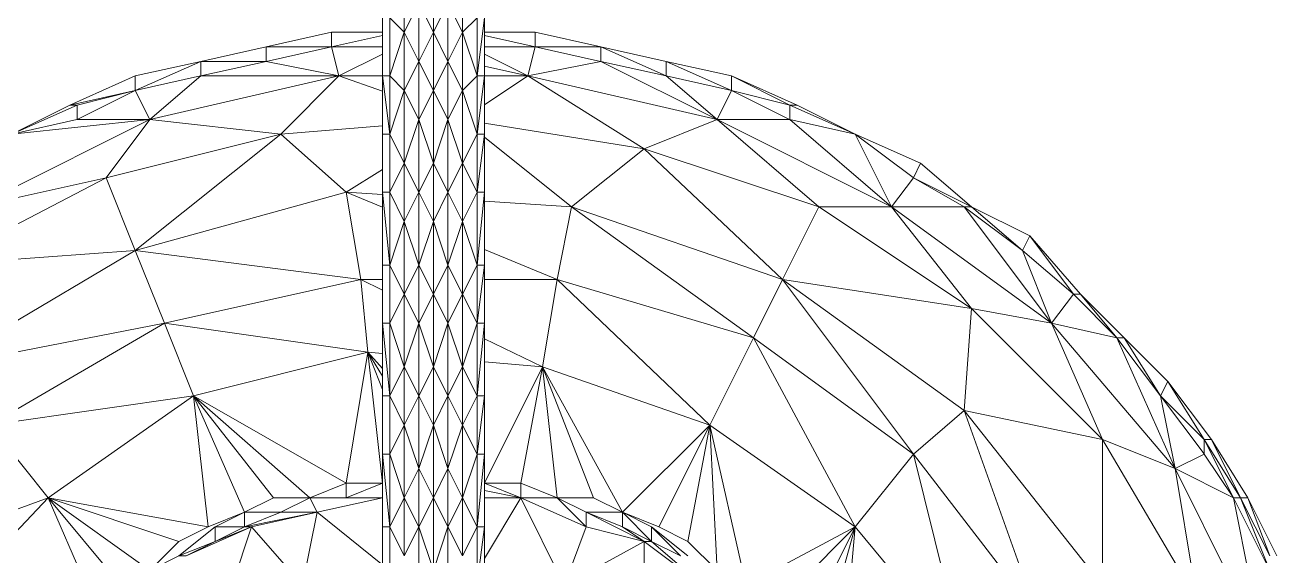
# Model space of a CAD drawing. Header units: millimetres. Extents: x 233224 to 234067, y -13631 to -11613.
# Drawn here: x 233783.1 to 233806.45, y -13576.91 to -13567 of the extents above; entities that cross this region are included whole.
import ezdxf

# ---------------------------------------------------------------- set-up
doc = ezdxf.new("R2010")
doc.units = ezdxf.units.MM
doc.header["$MEASUREMENT"] = 0
doc.layers.add('Int - Furniture', color=7, linetype='Continuous')
doc.layers.add('Int - Furniture _Pen_No__4', color=7, linetype='Continuous', lineweight=20, true_color=0x029e21)

# ---------------------------------------------------------------- blocks, each defined once
blk = doc.blocks.new('SAILOR AP1 D20-UZUNKOLLU_2')
at = {"layer": 'Int - Furniture _Pen_No__4', "linetype": 'Continuous'}
for p, q in [((13072.08, -822.09), (13085.65, -858.72)), ((13061.23, -835.66), (13085.65, -858.72)), ((13110.07, -838.37), (13118.21, -880.43)), ((13110.07, -838.37), (13131.77, -875)), ((13129.06, -838.37), (13131.77, -875)), ((13129.06, -838.37), (13145.34, -869.57)), ((13139.92, -845.16), (13156.2, -877.71)), ((13145.34, -869.57), (13139.92, -845.16)), ((13085.65, -858.72), (13099.22, -847.87)), ((13099.22, -847.87), (13104.64, -885.85)), ((13099.22, -847.87), (13118.21, -880.43)), ((13153.48, -851.94), (13156.2, -877.71)), ((13153.48, -851.94), (13156.19, -864.12)), ((13153.48, -851.94), (13158.9, -864.15)), ((13153.48, -851.94), (13158.9, -862.79)), ((13063.94, -868.22), (13085.65, -858.72)), ((13069.37, -872.29), (13085.65, -858.72)), ((13072.08, -877.71), (13085.65, -858.72)), ((13077.51, -883.14), (13085.65, -858.72)), ((13085.65, -858.72), (13080.22, -888.57)), ((13085.65, -858.72), (13104.64, -885.85)), ((13156.19, -864.12), (13156.2, -864.15)), ((13156.2, -864.15), (13161.62, -875)), ((13156.2, -877.71), (13156.2, -864.15)), ((13156.2, -864.15), (13158.9, -864.15)), ((13158.9, -862.79), (13161.62, -875)), ((13158.9, -862.79), (13164.34, -875)), ((13158.9, -864.15), (13158.9, -862.79)), ((13158.9, -864.15), (13161.62, -875)), ((13131.77, -875), (13145.34, -869.57)), ((13145.34, -869.57), (13153.48, -902.13)), ((13145.34, -869.57), (13156.2, -877.71)), ((13118.21, -880.43), (13131.77, -875)), ((13131.77, -875), (13126.35, -917.05)), ((13131.77, -875), (13142.63, -914.34)), ((13131.77, -875), (13153.48, -902.13)), ((13156.2, -877.71), (13161.62, -875)), ((13161.62, -875), (13164.33, -887.18)), ((13161.62, -875), (13167.05, -887.21)), ((13161.62, -875), (13164.34, -875)), ((13164.34, -875), (13167.05, -887.21)), ((13072.08, -877.71), (13077.51, -883.14)), ((13074.8, -883.14), (13072.08, -877.71)), ((13153.48, -902.13), (13156.2, -877.71)), ((13156.2, -877.71), (13164.34, -912.98)), ((13156.2, -877.71), (13164.34, -887.21)), ((13104.64, -885.85), (13118.21, -880.43)), ((13118.21, -880.43), (13112.79, -918.41)), ((13118.21, -880.43), (13126.35, -917.05)), ((13080.22, -889.92), (13074.8, -883.14)), ((13074.8, -883.14), (13077.51, -889.92)), ((13074.8, -884.5), (13074.8, -883.14)), ((13074.8, -884.5), (13080.22, -896.71)), ((13074.8, -884.5), (13077.51, -889.92)), ((13077.51, -883.14), (13080.22, -888.57)), ((13080.22, -888.57), (13104.64, -885.85)), ((13082.94, -895.35), (13104.64, -885.85)), ((13085.65, -907.56), (13104.64, -885.85)), ((13085.65, -900.78), (13104.64, -885.85)), ((13104.64, -885.85), (13088.36, -914.34)), ((13104.64, -885.85), (13112.79, -918.41)), ((13164.33, -887.18), (13164.34, -887.21)), ((13164.34, -887.21), (13164.34, -912.98)), ((13164.34, -887.21), (13167.05, -899.42)), ((13164.34, -887.21), (13167.05, -887.21)), ((13167.05, -887.21), (13167.05, -899.42)), ((13167.05, -887.21), (13169.76, -899.42)), ((13082.94, -895.35), (13080.22, -888.57)), ((13063.94, -891.28), (13080.22, -896.71)), ((13080.22, -896.71), (13077.51, -889.92)), ((13077.51, -889.92), (13080.22, -895.35)), ((13077.51, -889.92), (13080.22, -889.92)), ((13082.94, -895.35), (13080.22, -889.92)), ((13080.22, -889.92), (13080.22, -895.35)), ((13069.37, -906.2), (13080.22, -896.71)), ((13080.22, -895.35), (13082.94, -908.91)), ((13080.22, -896.71), (13080.22, -895.35)), ((13080.22, -895.35), (13082.94, -902.13)), ((13080.22, -895.35), (13082.94, -895.35)), ((13080.22, -896.71), (13082.94, -908.91)), ((13082.94, -895.35), (13085.65, -900.78)), ((13082.94, -895.35), (13082.94, -902.13)), ((13085.65, -907.56), (13085.65, -900.78)), ((13164.34, -912.98), (13167.05, -899.42)), ((13167.05, -899.42), (13169.76, -911.63)), ((13167.05, -899.42), (13169.76, -899.42)), ((13169.76, -899.42), (13169.76, -899.44)), ((13169.76, -899.42), (13172.47, -911.63)), ((13169.76, -899.44), (13169.76, -911.63)), ((13082.94, -908.91), (13082.94, -902.13)), ((13082.94, -902.13), (13085.65, -907.56)), ((13142.63, -914.34), (13153.48, -902.13)), ((13153.48, -902.13), (13155, -921.12)), ((13153.48, -902.13), (13164.34, -912.98)), ((13069.37, -906.2), (13082.94, -908.91)), ((13082.94, -908.91), (13085.65, -907.56)), ((13085.65, -907.56), (13085.65, -914.34)), ((13088.36, -914.34), (13085.65, -907.56)), ((13082.94, -908.91), (13073.17, -921.12)), ((13082.94, -908.91), (13085.65, -921.12)), ((13161.47, -921.12), (13164.34, -912.98)), ((13164.34, -912.98), (13169.76, -911.63)), ((13164.34, -912.98), (13164.34, -921.12)), ((13164.34, -912.98), (13168.41, -921.12)), ((13169.76, -911.63), (13169.76, -921.12)), ((13169.76, -911.63), (13171.87, -921.12)), ((13169.76, -911.63), (13172.47, -911.63)), ((13172.47, -911.63), (13172.47, -921.12)), ((13085.65, -921.12), (13085.65, -914.34)), ((13085.65, -914.34), (13088.36, -921.12)), ((13085.65, -914.34), (13088.36, -914.34)), ((13088.36, -914.34), (13112.79, -918.41)), ((13088.36, -914.34), (13088.36, -921.12)), ((13126.35, -917.05), (13142.63, -914.34)), ((13142.63, -914.34), (13139.83, -921.12)), ((13142.63, -914.34), (13142.19, -921.12)), ((13142.63, -914.34), (13146.87, -921.12)), ((13112.79, -918.41), (13126.35, -917.05)), ((13126.35, -917.05), (13124.4, -921.12)), ((13126.35, -917.05), (13126.35, -921.12)), ((13088.36, -921.12), (13112.79, -918.41)), ((13105.82, -921.12), (13112.79, -918.41)), ((13108.35, -921.12), (13112.79, -918.41)), ((13112.79, -918.41), (13109.74, -921.12)), ((13112.79, -918.41), (13112.56, -921.12)), ((13069.37, -921.12), (13080.22, -921.12)), ((13080.22, -922.48), (13069.37, -922.48)), ((13074.8, -925.19), (13080.22, -922.48)), ((13093.79, -921.12), (13080.22, -921.12)), ((13093.79, -921.12), (13080.22, -922.48)), ((13080.22, -922.48), (13080.22, -921.12)), ((13093.79, -922.48), (13080.22, -922.48)), ((13085.65, -925.19), (13080.22, -922.48)), ((13085.65, -925.19), (13093.79, -922.48)), ((13093.79, -921.12), (13104.64, -921.12)), ((13093.79, -922.48), (13093.79, -921.12)), ((13104.64, -922.48), (13093.79, -922.48)), ((13099.22, -925.19), (13093.79, -922.48)), ((13099.22, -925.19), (13104.64, -922.48)), ((13118.21, -921.12), (13104.64, -921.12)), ((13118.21, -921.12), (13104.64, -922.48)), ((13104.64, -922.48), (13104.64, -921.12)), ((13118.21, -922.48), (13104.64, -922.48)), ((13110.07, -925.19), (13104.64, -922.48)), ((13110.07, -925.19), (13118.21, -922.48)), ((13118.21, -921.12), (13129.06, -921.12)), ((13118.21, -922.48), (13118.21, -921.12)), ((13129.06, -922.48), (13118.21, -922.48)), ((13123.63, -925.19), (13118.21, -922.48)), ((13123.63, -925.19), (13129.06, -922.48)), ((13142.63, -921.12), (13129.06, -921.12)), ((13142.63, -921.12), (13129.06, -922.48)), ((13129.06, -922.48), (13129.06, -921.12)), ((13142.63, -922.48), (13129.06, -922.48)), ((13137.2, -925.19), (13129.06, -922.48)), ((13137.2, -925.19), (13142.63, -922.48)), ((13142.63, -921.12), (13153.48, -921.12)), ((13142.63, -922.48), (13142.63, -921.12)), ((13153.48, -922.48), (13142.63, -922.48)), ((13148.06, -925.19), (13142.63, -922.48)), ((13148.06, -925.19), (13153.48, -922.48)), ((13164.34, -921.12), (13153.48, -921.12)), ((13164.34, -921.12), (13153.48, -922.48)), ((13153.48, -922.48), (13153.48, -921.12)), ((13164.34, -922.48), (13153.48, -922.48)), ((13161.62, -925.19), (13153.48, -922.48)), ((13161.62, -925.19), (13164.34, -922.48)), ((13164.34, -921.12), (13175.19, -921.12)), ((13164.34, -922.48), (13164.34, -921.12)), ((13175.19, -922.48), (13164.34, -922.48)), ((13172.47, -925.19), (13164.34, -922.48)), ((13172.47, -925.19), (13175.19, -922.48)), ((13085.65, -925.19), (13074.8, -925.19)), ((13080.22, -927.91), (13074.8, -925.19)), ((13085.65, -925.19), (13080.22, -927.91)), ((13099.22, -925.19), (13085.65, -925.19)), ((13091.08, -927.91), (13085.65, -925.19)), ((13099.22, -925.19), (13091.08, -927.91)), ((13110.07, -925.19), (13099.22, -925.19)), ((13104.64, -927.91), (13099.22, -925.19)), ((13110.07, -925.19), (13104.64, -927.91)), ((13123.63, -925.19), (13110.07, -925.19)), ((13118.21, -927.91), (13110.07, -925.19)), ((13123.63, -925.19), (13118.21, -927.91)), ((13137.2, -925.19), (13123.63, -925.19)), ((13129.06, -927.91), (13123.63, -925.19)), ((13137.2, -925.19), (13129.06, -927.91)), ((13148.06, -925.19), (13137.2, -925.19)), ((13142.63, -927.91), (13137.2, -925.19)), ((13148.06, -925.19), (13142.63, -927.91)), ((13161.62, -925.19), (13148.06, -925.19)), ((13156.2, -927.91), (13148.06, -925.19)), ((13161.62, -925.19), (13156.2, -927.91)), ((13172.47, -925.19), (13161.62, -925.19)), ((13167.05, -927.91), (13161.62, -925.19)), ((13172.47, -925.19), (13167.05, -927.91)), ((13183.33, -925.19), (13172.47, -925.19)), ((13177.9, -927.91), (13172.47, -925.19)), ((13080.22, -927.91), (13066.66, -927.91)), ((13072.08, -930.62), (13080.22, -927.91)), ((13091.08, -927.91), (13080.22, -927.91)), ((13080.22, -927.91), (13085.65, -930.62)), ((13085.65, -930.62), (13091.08, -927.91)), ((13104.64, -927.91), (13091.08, -927.91)), ((13091.08, -927.91), (13099.22, -930.62)), ((13099.22, -930.62), (13104.64, -927.91)), ((13118.21, -927.91), (13104.64, -927.91)), ((13104.64, -927.91), (13110.07, -930.62)), ((13110.07, -930.62), (13118.21, -927.91)), ((13129.06, -927.91), (13118.21, -927.91)), ((13118.21, -927.91), (13123.63, -930.62)), ((13123.63, -930.62), (13129.06, -927.91)), ((13142.63, -927.91), (13129.06, -927.91)), ((13129.06, -927.91), (13137.2, -930.62)), ((13137.2, -930.62), (13142.63, -927.91)), ((13156.2, -927.91), (13142.63, -927.91)), ((13142.63, -927.91), (13148.06, -930.62)), ((13148.06, -930.62), (13156.2, -927.91)), ((13167.05, -927.91), (13156.2, -927.91)), ((13156.2, -927.91), (13161.62, -930.62)), ((13161.62, -930.62), (13167.05, -927.91)), ((13177.9, -927.91), (13167.05, -927.91)), ((13167.05, -927.91), (13172.47, -930.62)), ((13172.47, -930.62), (13177.9, -927.91)), ((13072.08, -930.62), (13085.65, -930.62)), ((13080.22, -933.33), (13072.08, -930.62)), ((13080.22, -933.33), (13085.65, -930.62)), ((13085.65, -930.62), (13099.22, -930.62)), ((13091.08, -933.33), (13085.65, -930.62)), ((13091.08, -933.33), (13099.22, -930.62)), ((13099.22, -930.62), (13110.07, -930.62)), ((13104.64, -933.33), (13099.22, -930.62)), ((13104.64, -933.33), (13110.07, -930.62)), ((13110.07, -930.62), (13123.63, -930.62)), ((13118.21, -933.33), (13110.07, -930.62)), ((13118.21, -933.33), (13123.63, -930.62)), ((13123.63, -930.62), (13137.2, -930.62)), ((13129.06, -933.33), (13123.63, -930.62)), ((13129.06, -933.33), (13137.2, -930.62)), ((13137.2, -930.62), (13148.06, -930.62)), ((13142.63, -933.33), (13137.2, -930.62)), ((13142.63, -933.33), (13148.06, -930.62)), ((13148.06, -930.62), (13161.62, -930.62)), ((13156.2, -933.33), (13148.06, -930.62)), ((13156.2, -933.33), (13161.62, -930.62)), ((13161.62, -930.62), (13172.47, -930.62)), ((13167.05, -933.33), (13161.62, -930.62)), ((13167.05, -933.33), (13172.47, -930.62)), ((13172.47, -930.62), (13183.33, -930.62)), ((13177.9, -933.33), (13172.47, -930.62)), ((13080.22, -933.33), (13066.66, -933.33)), ((13074.8, -936.05), (13080.22, -933.33)), ((13091.08, -933.33), (13080.22, -933.33)), ((13085.65, -936.05), (13080.22, -933.33)), ((13085.65, -936.05), (13091.08, -933.33)), ((13104.64, -933.33), (13091.08, -933.33)), ((13099.22, -936.05), (13091.08, -933.33)), ((13099.22, -936.05), (13104.64, -933.33)), ((13118.21, -933.33), (13104.64, -933.33)), ((13110.07, -936.05), (13104.64, -933.33)), ((13110.07, -936.05), (13118.21, -933.33)), ((13129.06, -933.33), (13118.21, -933.33)), ((13123.63, -936.05), (13118.21, -933.33)), ((13123.63, -936.05), (13129.06, -933.33)), ((13142.63, -933.33), (13129.06, -933.33)), ((13137.2, -936.05), (13129.06, -933.33)), ((13137.2, -936.05), (13142.63, -933.33)), ((13156.2, -933.33), (13142.63, -933.33)), ((13148.06, -936.05), (13142.63, -933.33)), ((13148.06, -936.05), (13156.2, -933.33)), ((13167.05, -933.33), (13156.2, -933.33)), ((13161.62, -936.05), (13156.2, -933.33)), ((13161.62, -936.05), (13167.05, -933.33)), ((13177.9, -933.33), (13167.05, -933.33)), ((13172.47, -936.05), (13167.05, -933.33)), ((13172.47, -936.05), (13177.9, -933.33)), ((13085.65, -936.05), (13074.8, -936.05)), ((13080.22, -938.76), (13074.8, -936.05)), ((13085.65, -936.05), (13080.22, -938.76)), ((13099.22, -936.05), (13085.65, -936.05)), ((13093.79, -938.76), (13085.65, -936.05)), ((13099.22, -936.05), (13093.79, -938.76)), ((13110.07, -936.05), (13099.22, -936.05)), ((13104.64, -938.76), (13099.22, -936.05)), ((13110.07, -936.05), (13104.64, -938.76)), ((13123.63, -936.05), (13110.07, -936.05)), ((13118.21, -938.76), (13110.07, -936.05)), ((13123.63, -936.05), (13118.21, -938.76)), ((13137.2, -936.05), (13123.63, -936.05)), ((13129.06, -938.76), (13123.63, -936.05)), ((13137.2, -936.05), (13129.06, -938.76)), ((13148.06, -936.05), (13137.2, -936.05)), ((13142.63, -938.76), (13137.2, -936.05)), ((13148.06, -936.05), (13142.63, -938.76)), ((13161.62, -936.05), (13148.06, -936.05)), ((13153.48, -938.76), (13148.06, -936.05)), ((13161.62, -936.05), (13153.48, -938.76)), ((13172.47, -936.05), (13161.62, -936.05)), ((13164.34, -938.76), (13161.62, -936.05)), ((13172.47, -936.05), (13164.34, -938.76)), ((13183.33, -936.05), (13172.47, -936.05)), ((13175.19, -938.76), (13172.47, -936.05)), ((13080.22, -938.76), (13069.37, -938.76)), ((13080.22, -940.12), (13069.37, -938.76)), ((13093.79, -938.76), (13080.22, -938.76)), ((13093.79, -940.12), (13080.22, -938.76)), ((13080.22, -940.12), (13080.22, -938.76)), ((13104.64, -938.76), (13093.79, -938.76)), ((13104.64, -940.12), (13093.79, -938.76)), ((13093.79, -940.12), (13093.79, -938.76)), ((13118.21, -938.76), (13104.64, -938.76)), ((13118.2, -940.12), (13104.64, -938.76)), ((13104.64, -940.12), (13104.64, -938.76)), ((13129.06, -938.76), (13118.21, -938.76)), ((13129.06, -940.12), (13118.21, -938.76)), ((13118.21, -940.12), (13118.21, -938.76)), ((13142.63, -938.76), (13129.06, -938.76)), ((13142.62, -940.12), (13129.06, -938.76)), ((13129.06, -940.12), (13129.06, -938.76)), ((13153.48, -938.76), (13142.63, -938.76)), ((13153.48, -940.12), (13142.63, -938.76)), ((13142.63, -940.12), (13142.63, -938.76)), ((13164.34, -938.76), (13153.48, -938.76)), ((13164.33, -940.12), (13153.48, -938.76)), ((13153.48, -940.12), (13153.48, -938.76)), ((13175.19, -938.76), (13164.34, -938.76)), ((13175.19, -940.12), (13164.34, -938.76)), ((13164.34, -940.12), (13164.34, -938.76)), ((13080.22, -940.12), (13069.37, -940.12)), ((13074.35, -940.12), (13085.65, -946.9)), ((13080.24, -940.12), (13080.22, -940.12)), ((13093.79, -940.12), (13080.24, -940.12)), ((13085.65, -940.12), (13085.65, -946.9)), ((13087.01, -940.12), (13085.65, -946.9)), ((13088.36, -940.12), (13085.65, -946.9)), ((13088.36, -940.12), (13110.07, -950.97)), ((13088.36, -946.9), (13088.36, -940.12)), ((13093.81, -940.12), (13093.79, -940.12)), ((13104.64, -940.12), (13093.81, -940.12)), ((13118.2, -940.12), (13104.64, -940.12)), ((13110.98, -940.12), (13110.07, -950.97)), ((13115.28, -940.12), (13110.07, -950.97)), ((13118.2, -940.12), (13118.21, -940.12)), ((13118.23, -940.12), (13118.21, -940.12)), ((13129.06, -940.12), (13118.23, -940.12)), ((13126.35, -940.12), (13126.35, -953.68)), ((13131.96, -940.12), (13126.35, -953.68)), ((13142.62, -940.12), (13129.06, -940.12)), ((13140.97, -940.12), (13139.92, -956.39)), ((13139.92, -956.39), (13152.94, -940.12)), ((13142.62, -940.12), (13142.63, -940.12)), ((13153.48, -940.12), (13142.63, -940.12)), ((13155.54, -940.12), (13150.76, -969.96)), ((13153.49, -940.12), (13153.48, -940.12)), ((13164.33, -940.12), (13153.49, -940.12)), ((13158.91, -940.12), (13164.34, -948.25)), ((13164.33, -940.12), (13164.34, -940.12)), ((13164.34, -940.12), (13164.34, -948.25)), ((13164.34, -948.25), (13168.41, -940.12)), ((13166.14, -940.12), (13164.34, -948.25)), ((13164.35, -940.12), (13164.34, -940.12)), ((13175.19, -940.12), (13164.35, -940.12)), ((13169.76, -940.12), (13169.76, -949.61)), ((13171.87, -940.12), (13169.76, -949.61)), ((13172.47, -940.12), (13172.47, -949.61)), ((13085.65, -946.9), (13069.37, -955.04)), ((13085.65, -946.9), (13080.22, -959.11)), ((13085.65, -946.9), (13085.65, -953.68)), ((13088.36, -946.9), (13085.65, -953.68)), ((13085.65, -946.9), (13088.36, -946.9)), ((13088.36, -946.9), (13110.07, -950.97)), ((13150.76, -969.96), (13164.34, -948.25)), ((13164.34, -948.25), (13156.2, -983.53)), ((13164.34, -948.25), (13167.05, -961.82)), ((13164.34, -948.25), (13169.76, -949.61)), ((13169.76, -949.61), (13167.05, -961.8)), ((13169.76, -949.61), (13169.76, -961.82)), ((13172.47, -949.61), (13169.76, -961.82)), ((13169.76, -949.61), (13172.47, -949.61)), ((13110.07, -950.97), (13082.94, -965.89)), ((13085.65, -960.46), (13110.07, -950.97)), ((13085.65, -953.68), (13110.07, -950.97)), ((13110.07, -950.97), (13099.22, -982.17)), ((13110.07, -950.97), (13126.35, -953.68)), ((13069.37, -955.04), (13077.51, -969.96)), ((13069.37, -955.04), (13080.22, -959.11)), ((13080.22, -959.11), (13085.65, -953.68)), ((13085.65, -953.68), (13082.94, -959.11)), ((13085.65, -953.68), (13085.65, -960.46)), ((13126.35, -953.68), (13099.22, -982.17)), ((13126.35, -953.68), (13115.49, -990.31)), ((13126.35, -953.68), (13139.92, -956.39)), ((13139.92, -956.39), (13115.49, -990.31)), ((13139.92, -956.39), (13126.35, -995.73)), ((13139.92, -956.39), (13150.76, -969.96)), ((13080.22, -959.11), (13077.51, -969.96)), ((13082.94, -959.11), (13077.51, -969.96)), ((13080.22, -959.11), (13082.94, -959.11)), ((13082.94, -959.11), (13080.22, -965.89)), ((13082.94, -965.89), (13082.94, -959.11)), ((13082.94, -965.89), (13085.65, -960.46)), ((13167.05, -961.82), (13156.2, -983.53)), ((13167.05, -961.82), (13164.34, -974.03)), ((13169.76, -961.82), (13164.34, -974.03)), ((13167.05, -961.8), (13167.05, -961.82)), ((13169.76, -961.82), (13167.05, -974.03)), ((13167.05, -961.82), (13169.76, -961.82)), ((13077.51, -969.96), (13080.22, -965.89)), ((13080.22, -965.89), (13077.51, -971.32)), ((13082.94, -965.89), (13077.51, -971.32)), ((13082.94, -965.89), (13080.22, -972.67)), ((13080.22, -971.32), (13082.94, -965.89)), ((13080.22, -965.89), (13082.94, -965.89)), ((13082.94, -965.89), (13099.22, -982.17)), ((13063.94, -969.96), (13077.51, -969.96)), ((13077.51, -969.96), (13069.37, -980.81)), ((13077.51, -971.32), (13069.37, -980.81)), ((13077.51, -971.32), (13074.8, -976.74)), ((13074.8, -978.1), (13080.22, -971.32)), ((13080.22, -971.32), (13074.8, -976.74)), ((13077.51, -969.96), (13077.51, -971.32)), ((13077.51, -971.32), (13080.22, -971.32)), ((13150.76, -969.96), (13126.35, -995.73)), ((13150.76, -969.96), (13139.92, -1002.52)), ((13150.76, -969.96), (13156.2, -983.53)), ((13080.22, -972.67), (13077.51, -978.1)), ((13080.22, -972.67), (13099.22, -982.17)), ((13156.2, -983.53), (13164.34, -974.03)), ((13164.34, -974.03), (13161.62, -986.24)), ((13167.03, -974.06), (13161.62, -986.24)), ((13167.05, -974.03), (13164.34, -986.24)), ((13164.34, -974.03), (13167.05, -974.03)), ((13167.05, -974.03), (13167.03, -974.06)), ((13072.08, -983.53), (13077.51, -978.1)), ((13077.51, -978.1), (13099.22, -982.17)), ((13099.22, -982.17), (13069.37, -988.95)), ((13072.08, -983.53), (13099.22, -982.17)), ((13099.22, -982.17), (13080.22, -1009.31)), ((13099.22, -982.17), (13115.49, -990.31)), ((13156.2, -983.53), (13139.92, -1016.08)), ((13139.92, -1002.52), (13156.2, -983.53)), ((13156.2, -983.53), (13156.2, -997.1)), ((13156.2, -983.53), (13161.62, -986.24)), ((13161.62, -986.24), (13156.21, -997.07)), ((13161.62, -986.24), (13158.9, -997.1)), ((13164.34, -986.24), (13158.9, -997.1)), ((13164.34, -986.24), (13158.9, -998.45)), ((13161.62, -986.24), (13164.34, -986.24)), ((13069.37, -988.95), (13080.22, -1009.31)), ((13115.49, -990.31), (13080.22, -1009.31)), ((13115.49, -990.31), (13093.79, -1020.15)), ((13115.49, -990.31), (13126.35, -995.73)), ((13063.94, -993.02), (13080.22, -1009.31)), ((13126.35, -995.73), (13093.79, -1020.15)), ((13126.35, -995.73), (13101.93, -1029.65)), ((13126.35, -995.73), (13120.93, -1031.01)), ((13126.35, -995.73), (13139.92, -1002.52)), ((13156.2, -997.1), (13139.92, -1016.08)), ((13156.2, -997.1), (13153.48, -1009.31)), ((13158.89, -997.12), (13153.48, -1009.31)), ((13156.21, -997.07), (13156.2, -997.1)), ((13156.2, -997.1), (13158.9, -997.1)), ((13158.9, -997.1), (13158.89, -997.12)), ((13158.9, -997.1), (13158.9, -998.45)), ((13058.52, -998.45), (13080.22, -1009.31)), ((13158.9, -998.45), (13153.48, -1009.31)), ((13055.81, -1002.52), (13080.22, -1009.31)), ((13139.92, -1002.52), (13120.93, -1031.01)), ((13139.92, -1002.52), (13139.92, -1016.08)), ((13080.22, -1009.31), (13050.38, -1006.59)), ((13080.22, -1009.31), (13055.81, -1029.65)), ((13080.22, -1009.31), (13093.79, -1020.15)), ((13139.92, -1016.08), (13153.48, -1009.31)), ((13153.48, -1009.31), (13145.36, -1020.13)), ((13153.48, -1009.31), (13148.06, -1021.51)), ((13139.92, -1016.08), (13118.21, -1045.93)), ((13120.93, -1031.01), (13139.92, -1016.08)), ((13139.92, -1016.08), (13139.92, -1029.65)), ((13139.92, -1016.08), (13145.34, -1020.15)), ((13093.79, -1020.15), (13055.81, -1029.65)), ((13093.79, -1020.15), (13063.94, -1043.21)), ((13093.79, -1020.15), (13101.93, -1029.65)), ((13145.34, -1020.15), (13139.92, -1031.01)), ((13145.34, -1020.15), (13139.93, -1029.63)), ((13145.36, -1020.13), (13145.34, -1020.15)), ((13145.34, -1020.15), (13148.06, -1021.51)), ((13148.06, -1021.51), (13139.92, -1031.01)), ((13101.93, -1029.65), (13063.94, -1043.21)), ((13101.93, -1029.65), (13069.37, -1055.43)), ((13101.93, -1029.65), (13096.5, -1055.43)), ((13101.93, -1029.65), (13120.93, -1031.01)), ((13139.92, -1029.65), (13118.21, -1045.93)), ((13139.92, -1029.65), (13131.77, -1040.51)), ((13139.93, -1029.63), (13139.92, -1029.65)), ((13139.92, -1029.65), (13139.92, -1031.01)), ((13120.93, -1031.01), (13096.5, -1055.43)), ((13120.93, -1031.01), (13118.21, -1045.93)), ((13139.89, -1031.03), (13131.77, -1040.51)), ((13139.92, -1031.01), (13134.49, -1041.86)), ((13139.92, -1031.01), (13139.89, -1031.03)), ((13118.21, -1045.93), (13131.77, -1040.51)), ((13131.77, -1040.51), (13123.66, -1049.98)), ((13131.77, -1040.51), (13134.49, -1041.86)), ((13134.49, -1041.86), (13123.63, -1050)), ((13134.49, -1041.86), (13123.63, -1051.36)), ((13118.21, -1045.93), (13091.08, -1068.99)), ((13096.5, -1055.43), (13118.21, -1045.93)), ((13118.21, -1045.93), (13115.49, -1058.14)), ((13118.21, -1045.93), (13123.63, -1050)), ((13123.63, -1050), (13115.51, -1058.12)), ((13123.66, -1049.98), (13123.63, -1050)), ((13123.63, -1050), (13123.63, -1051.36)), ((13123.63, -1051.36), (13115.49, -1058.14)), ((13123.63, -1051.36), (13115.49, -1059.5)), ((13096.5, -1055.43), (13066.66, -1073.06)), ((13069.37, -1055.43), (13096.5, -1055.43)), ((13096.5, -1055.43), (13091.08, -1068.99)), ((13115.49, -1058.14), (13091.08, -1068.99)), ((13115.49, -1059.5), (13104.64, -1066.28)), ((13115.49, -1058.14), (13104.67, -1066.26)), ((13115.49, -1059.5), (13107.35, -1067.64)), ((13115.51, -1058.12), (13115.49, -1058.14)), ((13115.49, -1058.14), (13115.49, -1059.5)), ((13091.08, -1068.99), (13104.64, -1066.28)), ((13104.64, -1066.28), (13093.82, -1074.4)), ((13104.64, -1066.28), (13096.5, -1074.42)), ((13104.67, -1066.26), (13104.64, -1066.28)), ((13104.64, -1066.28), (13107.35, -1067.64)), ((13091.08, -1068.99), (13058.52, -1085.27)), ((13066.66, -1073.06), (13091.08, -1068.99)), ((13091.08, -1068.99), (13085.65, -1079.85)), ((13091.08, -1068.99), (13093.79, -1074.42)), ((13107.35, -1067.64), (13096.5, -1074.42)), ((13107.35, -1067.64), (13096.5, -1075.78)), ((13093.79, -1074.42), (13085.65, -1079.85)), ((13096.5, -1074.42), (13085.65, -1079.85)), ((13096.5, -1074.42), (13085.65, -1081.2)), ((13096.5, -1075.78), (13085.65, -1081.2)), ((13096.5, -1075.78), (13085.65, -1082.56)), ((13093.82, -1074.4), (13093.79, -1074.42)), ((13093.79, -1074.42), (13096.5, -1074.42)), ((13096.5, -1074.42), (13096.5, -1075.78)), ((13085.65, -1079.85), (13058.52, -1085.27)), ((13085.65, -1079.85), (13072.08, -1086.63)), ((13085.65, -1081.2), (13072.08, -1086.63)), ((13085.65, -1081.2), (13074.8, -1086.63)), ((13085.65, -1079.85), (13085.65, -1081.2)), ((13085.65, -1081.2), (13085.65, -1082.56)), ((13085.65, -1082.56), (13074.8, -1086.63)), ((13085.65, -1082.56), (13074.8, -1087.99))]:
    blk.add_line(p, q, dxfattribs=at)

msp = doc.modelspace()

# ---------------------------------------------------------------- block references
at = {"layer": 'Int - Furniture', "color": 104, "linetype": 'Continuous', "lineweight": 20, "true_color": 0x029e21, "xscale": 0.1, "yscale": 0.1, "zscale": 100, "rotation": 89.99962635528027}
msp.add_blockref('SAILOR AP1 D20-UZUNKOLLU_2', (233697.644, -14884.385), dxfattribs=at)

doc.saveas('drawing.dxf')
